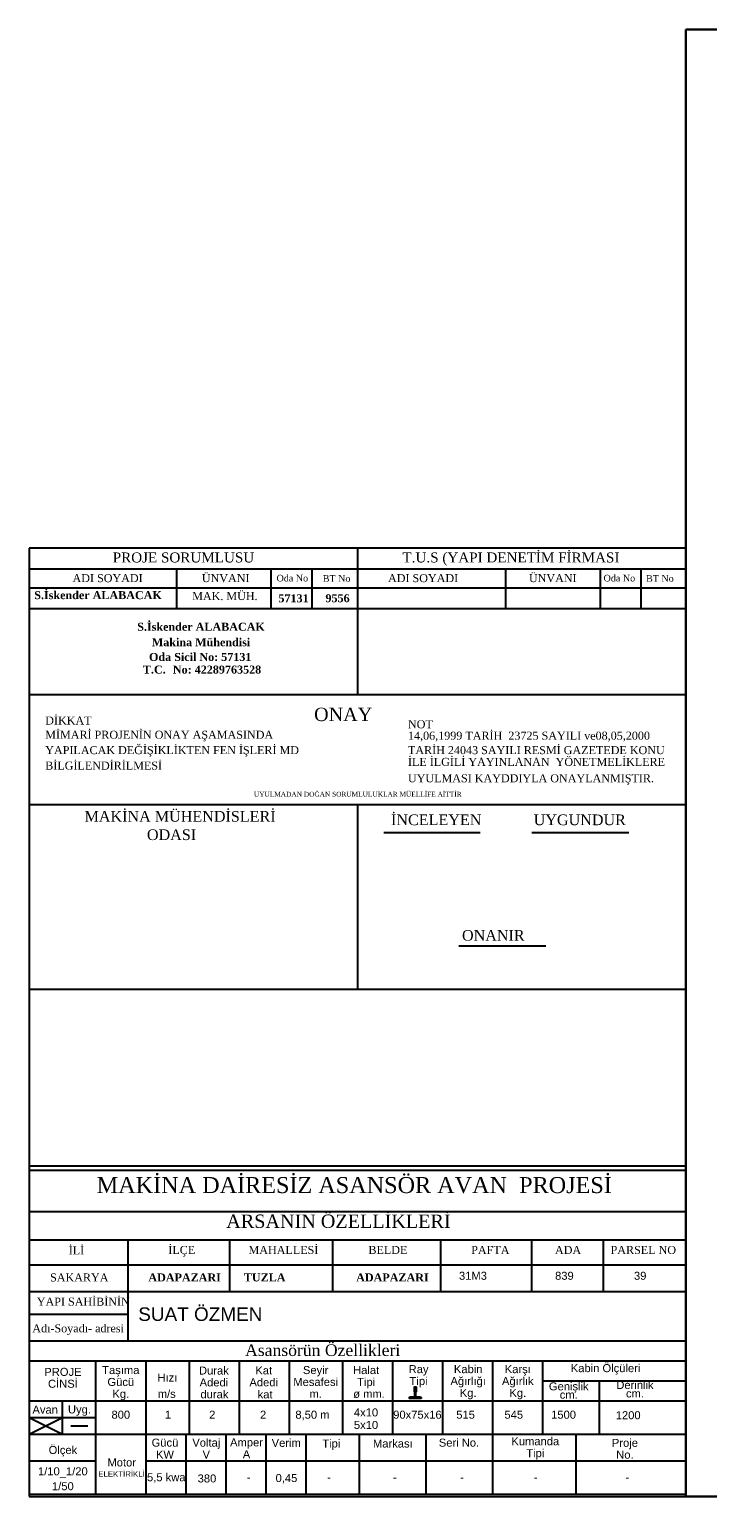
# Model space of a CAD drawing. Extents: x 190767 to 199252, y -247561 to -244711.
# Drawn here: x 190767 to 191789, y -247561 to -245361 of the extents above; entities that cross this region are included whole.
import ezdxf
from ezdxf.enums import TextEntityAlignment as Align

# ---------------------------------------------------------------- set-up
doc = ezdxf.new("R2010")
doc.units = 0
doc.header["$MEASUREMENT"] = 0
doc.linetypes.add('ACAD_ISO02W100', pattern=[15, 12, -3])
doc.layers.get('0').update_dxf_attribs({"linetype": 'CONTINUOUS'})
doc.layers.add('02', color=255, linetype='CONTINUOUS')
for name, color, linetype, lineweight in [('kal.dönüş', 6, 'ACAD_ISO02W100', 40), ('yazı', 140, 'CONTINUOUS', 18), ('çizgi', 7, 'CONTINUOUS', 50)]:
    doc.layers.add(name, color=color, linetype=linetype, lineweight=lineweight)
doc.styles.add('MEH', font='times.ttf')
doc.styles.get("Standard").update_dxf_attribs({"font": 'arial.ttf'})

msp = doc.modelspace()

# ---------------------------------------------------------------- linework, layer by layer
at = {"layer": '02', "color": 7, "linetype": 'ByBlock', "lineweight": 40}
for p, q in [((190767.4, -246139.3), (190767.4, -247561.3)), ((191751.8, -246139.3), (190767.4, -246139.3)), ((191259.5, -246139.3), (191259.5, -246359.2)), ((191751.8, -247561.3), (191751.8, -246139.3)), ((191751.5, -246170.5), (190767.4, -246170.5)), ((190988, -246170.5), (190988, -246229.9)), ((191129.6, -246170.5), (191129.6, -246229.9)), ((191190.8, -246170.5), (191190.8, -246229.9)), ((191481.7, -246170.5), (191481.7, -246229.9)), ((191623.2, -246170.5), (191623.2, -246229.9)), ((191684.5, -246170.5), (191684.5, -246229.9)), ((191751.5, -246199.4), (190767.4, -246199.4)), ((191751.5, -246229.9), (190767.4, -246229.9)), ((191751.5, -246359.2), (190767.4, -246359.2)), ((191751.5, -246524.2), (190767.4, -246524.2)), ((191259.5, -246524.2), (191259.5, -246800.4)), ((190767.4, -246800.4), (191751.5, -246800.4)), ((190767.4, -246892.3), (190767.4, -247065.8)), ((191751.5, -247065.8), (190767.4, -247065.8)), ((190767.4, -247071.8), (191751.5, -247071.8)), ((190767.4, -247071.8), (191751.5, -247071.8)), ((191751.8, -247134.1), (190767.4, -247134.1)), ((191751.8, -247176.7), (190767.4, -247176.7)), ((190915.3, -247177.4), (190915.3, -247328.1)), ((191067.4, -247176.7), (191067.4, -247254.3)), ((191221.9, -247176.7), (191221.9, -247254.3)), ((191384.1, -247176.7), (191384.1, -247254.3)), ((191520.3, -247176.7), (191520.3, -247254.3)), ((191627.7, -247176.7), (191627.7, -247254.3)), ((191751.8, -247214.3), (190767.4, -247214.3)), ((191751.8, -247254.3), (190767.4, -247254.3)), ((190915.3, -247288.1), (190767.4, -247288.1)), ((191751.8, -247328.1), (190767.4, -247328.1)), ((190867.4, -247467.6), (190867.4, -247357.6)), ((190942.4, -247467.6), (190942.4, -247357.6)), ((191007.4, -247467.6), (191007.4, -247357.6)), ((191082.4, -247467.6), (191082.4, -247357.6)), ((191157.4, -247467.6), (191157.4, -247357.6)), ((191237.4, -247467.6), (191237.4, -247357.6)), ((191312.4, -247467.6), (191312.4, -247357.6)), ((191387.4, -247467.6), (191387.4, -247357.6)), ((191462.4, -247467.6), (191462.4, -247357.6)), ((191537.4, -247467.6), (191537.4, -247357.6)), ((191537.4, -247387.6), (191751.8, -247387.6)), ((191621.9, -247387.6), (191621.9, -247417.6)), ((190767.4, -247417.6), (191751.8, -247417.6)), ((190817.4, -247467.6), (190817.4, -247417.6)), ((191621.9, -247417.6), (191621.9, -247467.6)), ((190767.4, -247442.6), (190867.4, -247442.6)), ((190767.4, -247442.6), (190817.4, -247467.6)), ((190767.4, -247467.6), (190817.4, -247442.6)), ((190829.9, -247455.3), (190855, -247455.3)), ((190867.4, -247557.6), (190867.4, -247467.6)), ((190942.4, -247557.6), (190942.4, -247467.6)), ((191002.4, -247557.6), (191002.4, -247467.6)), ((191062.4, -247557.6), (191062.4, -247467.6)), ((191122.4, -247557.6), (191122.4, -247467.6)), ((191182.4, -247557.6), (191182.4, -247467.6)), ((191262.4, -247557.6), (191262.4, -247467.6)), ((191362.4, -247557.6), (191362.4, -247467.6)), ((191462.4, -247557.6), (191462.4, -247467.6)), ((191587.4, -247557.6), (191587.4, -247467.6)), ((190767.4, -247507.6), (190867.4, -247507.6)), ((190942.4, -247507.6), (191751.8, -247507.6)), ((190767.4, -247557.6), (191751.8, -247557.6)), ((190767.4, -247561.3), (191751.8, -247561.3))]:
    msp.add_line(p, q, dxfattribs=at)
at = {"layer": '02', "color": 7, "linetype": 'ByBlock', "lineweight": 40, "ltscale": 10}
for p, q in [((191443.7, -246565.9), (191298.9, -246565.9)), ((191666.4, -246565.9), (191521.1, -246565.9)), ((191541.7, -246735.8), (191411.3, -246735.8))]:
    msp.add_line(p, q, dxfattribs=at)
at = {"layer": '02', "color": 7, "linetype": 'ByBlock', "lineweight": 40}
for points in [[(190767.4, -247357.6), (191751.8, -247357.6)], [(190767.4, -247467.6), (191751.8, -247467.6)]]:
    msp.add_lwpolyline(points, dxfattribs=at)
msp.add_lwpolyline([(191354.9, -247414), (191337.4, -247414), (191337.4, -247412.8, -0.414214), (191338.4, -247411.8), (191345.1, -247411.8, 0.414214), (191345.6, -247411.3), (191345.6, -247404.4, 0.414214), (191345.3, -247404), (191345, -247404), (191345, -247397, -0.414214), (191345.5, -247396.5), (191346.8, -247396.5, -0.414214), (191347.3, -247397), (191347.3, -247404), (191347, -247404, 0.414214), (191346.6, -247404.4), (191346.6, -247411.3, 0.414214), (191347.1, -247411.8), (191353.9, -247411.8, -0.414214), (191354.9, -247412.8), (191354.9, -247414)], format="xyb", dxfattribs=at)
at = {"layer": 'çizgi'}
for p, q in [((191751.8, -247561.3), (191751.8, -245361.3)), ((193624.2, -245361.3), (191751.8, -245361.3)), ((191751.8, -247561.3), (193624.2, -247561.3))]:
    msp.add_line(p, q, dxfattribs=at)

# ---------------------------------------------------------------- texts
at = {"color": 7, "linetype": 'ByBlock', "lineweight": 40}
msp.add_text('SUAT ÖZMEN', height=20.32, dxfattribs=at).set_placement((190930.8, -247297.8))
at = {"layer": '02', "color": 7, "linetype": 'ByBlock', "lineweight": 40, "style": 'MEH'}
msp.add_text('Asansörün Özellikleri', height=17.5, dxfattribs=at).set_placement((191207.3, -247350.4), align=Align.CENTER)
at = {"layer": '02', "color": 7, "linetype": 'ByBlock', "lineweight": 40}
for s, height, p in [('Taşıma', 12, (190904.6, -247377.5)), ('Durak', 12, (191044.2, -247378.2)), ('Kat', 12, (191118.9, -247378)), ('Seyir', 12, (191196.8, -247377.5)), ('Halat', 12, (191272.5, -247377.5)), ('Ray', 12, (191351.1, -247376.1)), ('Kabin', 12, (191425.5, -247376.1)), ('Karşı', 12, (191499.9, -247376.1)), ('Kabin Ölçüleri', 12, (191631.5, -247374.6)), ('PROJE', 12, (190817.8, -247380.2)), ('CİNSİ', 12, (190817.8, -247398)), ('Gücü', 12, (190904.6, -247395.3)), ('Hızı', 12, (190974.4, -247388.8)), ('Adedi', 12, (191044.2, -247396)), ('Adedi', 12, (191118.9, -247395.8)), ('Mesafesi', 12, (191196.8, -247395.3)), ('Tipi', 12, (191272.5, -247395.3)), ('Tipi', 12, (191351.1, -247393.9)), ('Ağırlığı', 12, (191425.5, -247393.9)), ('Ağırlık', 12, (191499.9, -247393.9)), ('Genişlik', 12, (191576.3, -247401.9)), ('Derinlik', 12, (191675.6, -247399.9)), ('Kg.', 12, (190904.6, -247413.1)), ('m/s', 12, (190973.5, -247413.2)), ('durak', 12, (191045, -247413.8)), ('kat', 12, (191121, -247414)), ('m.', 12, (191196.8, -247413.1)), ('ø mm.', 12, (191276.8, -247413.1)), ('Kg.', 12, (191425.5, -247411.7)), ('Kg.', 12, (191499.9, -247411.7)), ('cm.', 12, (191576.3, -247414.4)), ('cm.', 12, (191675.6, -247412.5)), ('Avan', 12, (190791.2, -247436.8)), ('Uyg.', 12, (190842.6, -247436.5)), ('800', 12, (190904.6, -247444.4)), ('1', 12, (190975.3, -247444.4)), ('2', 12, (191041.7, -247444.4)), ('2', 12, (191118, -247444.4)), ('8,50 m ', 12, (191194.3, -247444.4)), ('4x10', 12, (191272.3, -247441)), ('90x75x16', 12, (191349.4, -247444.4)), ('515', 12, (191421.6, -247444.4)), ('545', 12, (191493.8, -247444.4)), ('1500', 12, (191568.5, -247444.4)), ('1200', 12, (191665.4, -247445.2)), ('5x10', 12, (191272.3, -247459.8)), ('Gücü', 12, (190970.8, -247486.3)), ('Voltaj', 12, (191032.8, -247486.3)), ('Amper', 12, (191093.1, -247485.9)), ('Verim', 12, (191152.7, -247486.6)), ('Tipi', 12, (191220.2, -247487.6)), ('Markası', 12, (191312.5, -247487.6)), ('Seri No.', 12, (191411.7, -247486.3)), ('Kumanda', 12, (191526.1, -247484.2)), ('Proje', 12, (191660.5, -247486.6)), ('Ölçek', 12, (190817.8, -247497.3)), ('KW', 12, (190970.8, -247504.1)), ('V', 12, (191032.8, -247504.1)), ('A', 12, (191093.1, -247503.8)), ('Tipi', 12, (191526.1, -247502.1)), ('No.', 12, (191660.5, -247504.4)), ('1/10_1/20', 12, (190817.7, -247529.3)), ('ELEKTİRİKLİ', 8.4, (190905.7, -247531.5)), ('Motor', 12, (190906, -247516)), ('1/50', 12, (190817.7, -247551.6)), ('5,5 kwa', 12, (190972.8, -247538.2)), ('380', 12, (191033.8, -247540)), ('-', 12, (191096.2, -247538.2)), ('0,45', 12, (191153, -247539.4)), ('-', 12, (191216.9, -247538.2)), ('-', 12, (191315.5, -247538.2)), ('-', 12, (191416.4, -247538.2)), ('-', 12, (191526.7, -247538.2)), ('-', 12, (191664, -247538.2))]:
    msp.add_text(s, height=height, dxfattribs=at).set_placement(p, align=Align.CENTER)
at = {"layer": '02', "color": 7, "linetype": 'ByBlock', "lineweight": 40, "attachment_point": 1}
for s, insert, char_height, width in [('{\\fTimes New Roman Tur|b0|i0|c162|p18;PROJE SORUMLUSU}', (190892.5, -246145.6), 14.996, 213.36), ('{\\fTimes New Roman Tur|b0|i0|c162|p18;T.U.S (YAPI DENETİM FİRMASI}', (191327, -246145.6), 14.996, 379.49), ('{\\fTimes New Roman Tur|b0|i0|c162|p18;ADI SOYADI}', (190832.2, -246178.1), 11.997, 213.36), ('{\\fTimes New Roman Tur|b0|i0|c162|p18;ÜNVANI}', (191026.1, -246178.1), 11.997, 213.36), ('\\fTimes New Roman Tur|b0|i0|c162|p18;Oda No', (191138.1, -246179.1), 9.997, 213.36), ('\\fTimes New Roman Tur|b0|i0|c162|p18;BT No', (191207.4, -246179.6), 9.997, 213.36), ('{\\fTimes New Roman Tur|b0|i0|c162|p18;ADI SOYADI}', (191305.3, -246178.1), 11.997, 213.36), ('{\\fTimes New Roman Tur|b0|i0|c162|p18;ÜNVANI}', (191516.6, -246178.1), 11.997, 213.36), ('\\fTimes New Roman Tur|b0|i0|c162|p18;Oda No', (191628.5, -246179.1), 9.997, 213.36), ('\\fTimes New Roman Tur|b0|i0|c162|p18;BT No', (191692.2, -246179.6), 9.997, 213.36), ('{\\fTimes New Roman Tur|b0|i0|c162|p18;MAK. MÜH.}', (191011.6, -246205), 11.997, 350.367), ('{\\fTimes New Roman Tur|b0|i0|c162|p18;DİKKAT}', (190791.3, -246391.6), 11.997, 213.36), ('{\\fTimes New Roman Tur|b0|i0|c162|p18;ONAY}', (191194.4, -246378.4), 19.995, 858.467), ('{\\fTimes New Roman Tur|b0|i0|c162|p18;NOT}', (191335.2, -246397.2), 11.997, 213.36), ('{\\fTimes New Roman Tur|b0|i0|c162|p18;MİMARİ PROJENİN ONAY AŞAMASINDA}', (190791.3, -246412.9), 11.997, 348.153), ('{\\fTimes New Roman Tur|b0|i0|c162|p18;14,06,1999 TARİH  23725 SAYILI ve08,05,2000}', (191335.2, -246414.3), 11.997, 428.955), ('{\\fTimes New Roman Tur|b0|i0|c162|p18;YAPILACAK DEĞİŞİKLİKTEN FEN İŞLERİ MD}', (190791.3, -246436), 11.997, 384.668), ('{\\fTimes New Roman Tur|b0|i0|c162|p18;TARİH 24043 SAYILI RESMİ GAZETEDE KONU}', (191335.2, -246436), 11.997, 384.668), ('{\\fTimes New Roman Tur|b0|i0|c162|p18;BİLGİLENDİRİLMESİ}', (190791.3, -246459.2), 11.997, 213.36), ('{\\fTimes New Roman Tur|b0|i0|c162|p18;İLE İLGİLİ YAYINLANAN  YÖNETMELİKLERE}', (191335.2, -246453.6), 11.997, 672.494), ('{\\fTimes New Roman Tur|b0|i0|c162|p18;UYULMASI KAYDDIYLA ONAYLANMIŞTIR.}', (191335.2, -246478.2), 11.997, 672.494), ('{\\fTimes New Roman Tur|b0|i0|c162|p18;UYULMADAN DOĞAN SORUMLULUKLAR MÜELLİFE AİTTİR}', (191104.2, -246504.5), 7.198, 403.496), ('{\\fTimes New Roman Tur|b0|i0|c162|p18;MAKİNA MÜHENDİSLERİ }', (190850.2, -246533.3), 15.996, 686.773), ('{\\fTimes New Roman Tur|b0|i0|c162|p18;İNCELEYEN }', (191309.8, -246538.5), 15.996, 686.773), ('{\\fTimes New Roman Tur|b0|i0|c162|p18;UYGUNDUR }', (191523.7, -246538.5), 15.996, 686.773), ('{\\fTimes New Roman Tur|b0|i0|c162|p18; ODASI}', (190937.7, -246560.8), 15.996, 686.773), ('{\\fTimes New Roman Tur|b0|i0|c162|p18;ONANIR}', (191416.2, -246711.7), 15.996, 686.773), ('{\\fTimes New Roman|b0|i0|c162|p18;MAKİNA DAİRESİZ ASANSÖR AVAN  PROJESİ }', (190868.5, -247082.1), 24, 822.74), ('\\fTimes New Roman Tur|b0|i0|c162|p18;ARSANIN ÖZELLİKLERİ', (191062.7, -247138.3), 20, 535.063), ('\\fTimes New Roman Tur|b0|i0|c162|p18;İLİ', (190826.5, -247186.1), 12, 213.418), ('{\\fTimes New Roman Tur|b0|i0|c162|p18;İLÇE }', (190975.9, -247185.4), 12, 213.418), ('\\fTimes New Roman Tur|b0|i0|c162|p18;MAHALLESİ', (191096.1, -247185.4), 12, 213.418), ('{\\fTimes New Roman Tur|b0|i0|c162|p18;BELDE}', (191275.9, -247185.4), 12, 213.418), ('{\\fTimes New Roman Tur|b0|i0|c162|p18;PAFTA}', (191430, -247185.4), 12, 213.418), ('{\\fTimes New Roman Tur|b0|i0|c162|p18;ADA}', (191555.6, -247185.4), 12, 213.418), ('\\fTimes New Roman Tur|b0|i0|c162|p18;PARSEL NO', (191639, -247185.4), 12, 213.418), ('{\\fTimes New Roman Tur|b0|i0|c162|p18;SAKARYA}', (190798.5, -247226.6), 12, 213.418), ('{\\fTimes New Roman|b1|i0|c162|p18;ADAPAZARI}', (190945.9, -247226.6), 12, 213.418), ('{\\fTimes New Roman|b1|i0|c162|p18;TUZLA}', (191089.1, -247226.6), 12, 213.418), ('{\\fTimes New Roman|b1|i0|c162|p18;ADAPAZARI}', (191257.5, -247226.6), 12, 213.418), ('31M3', (191411.7, -247224.1), 12, 213.418), ('839', (191555.8, -247224.1), 12, 213.418), ('39', (191674.1, -247224.1), 12, 213.418), ('{\\fTimes New Roman Tur|b0|i0|c162|p18;YAPI SAHİBİNİN}', (190778.6, -247262.9), 12, 213.418), ('{\\fTimes New Roman Tur|b0|i0|c162|p18;Adı-Soyadı- adresi}', (190771.9, -247302.9), 12, 213.418)]:
    msp.add_mtext(s, dxfattribs=dict(at, insert=insert, char_height=char_height, width=width))
at = {"layer": 'kal.dönüş', "color": 7, "linetype": 'ByBlock', "lineweight": 40, "char_height": 15, "attachment_point": 1}
for s, insert, width in [('{\\fTimes New Roman|b1|i0|c162|p18;\\H0.8x;S.İskender ALABACAK\\fTimes New Roman|b0|i0|c162|p18;\\H0.8333x;\\C256; }', (190929.2, -246251), 210.526), ('\\pt60;{\\fTimes New Roman|b1|i0|c162|p18;\\H0.8x;Makina Mühendisi}', (190951.1, -246274.2), 189.545), ('\\pt60;{\\fTimes New Roman|b1|i0|c162|p18;\\H0.8x;Oda Sicil No: 57131}', (190946.9, -246296.3), 189.545), ('\\pi-45,l60,t60;{\\fTimes New Roman|b1|i0|c162|p18;\\H0.8x;T.C.^INo: 42289763528}', (190922.7, -246315.2), 189.545)]:
    msp.add_mtext(s, dxfattribs=dict(at, insert=insert, width=width))
at = {"layer": 'yazı', "color": 7, "char_height": 15, "attachment_point": 1}
for s, insert, width in [('{\\fTimes New Roman|b1|i0|c162|p18;\\H0.8x;S.İskender ALABACAK\\fTimes New Roman|b0|i0|c162|p18;\\H0.8333x;    }', (190774.8, -246203.6), 189.545), ('{\\fTimes New Roman|b1|i0|c162|p18;\\H0.8x;57131}', (191140.9, -246208.4), 50.666), ('{\\fTimes New Roman|b1|i0|c162|p18;\\H0.8x;9556}', (191211.5, -246208.2), 50.666)]:
    msp.add_mtext(s, dxfattribs=dict(at, insert=insert, width=width))

doc.saveas('drawing.dxf')
